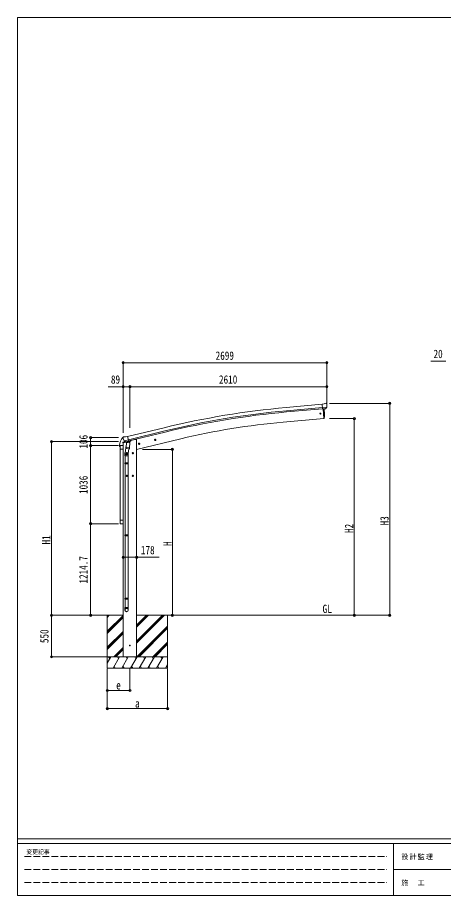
# Model space of a CAD drawing. Units: millimetres at full size. Extents: x -8385 to 8479, y -5853 to 5787.
# Drawn here: x -8385 to -2743, y -5853 to 5787 of the extents above; entities that cross this region are included whole.
import ezdxf
from ezdxf.enums import TextEntityAlignment as Align

# ---------------------------------------------------------------- set-up
doc = ezdxf.new("R2010")
doc.units = ezdxf.units.MM
doc.header["$LTSCALE"] = 30
doc.header["$PDMODE"] = 32
doc.header["$PDSIZE"] = 30
doc.linetypes.add('DASHED3', pattern=[4, 3, -1])
for name, color, linetype, lineweight in [('0-0_0', 7, 'Continuous', 9), ('0-1_本体', 4, 'Continuous', 9), ('0-2_部品', 7, 'Continuous', 9), ('0-A_寸法', 6, 'Continuous', 9), ('1-1_GLASS', 4, 'Continuous', 9), ('1-2_GLASS_SEAL', 7, 'Continuous', 9), ('1-A', 6, 'Continuous', 9), ('F-0_240', 7, 'Continuous', 9)]:
    doc.layers.add(name, color=color, linetype=linetype, lineweight=lineweight)
doc.styles.add('ＭＳ ゴシック', font='')
doc.styles.get('ＭＳ ゴシック').set_extended_font_data('MS Gothic')

msp = doc.modelspace()

# ---------------------------------------------------------------- linework, layer by layer
at = {"layer": '0-0_0'}
for p, q in [((-7583.27, -2138.55), (-6986.39, -2138.55)), ((-7197.39, -2165.88), (-7170, -2138.5)), ((-7197.39, -2151.74), (-7184.15, -2138.5)), ((-7197.39, -2138.55), (-7197.39, -2838.5)), ((-7197.39, -2349.72), (-6986.39, -2138.73)), ((-7197.39, -2363.87), (-6986.39, -2152.87)), ((-7197.39, -2378.01), (-6986.39, -2167.01)), ((-6808.39, -2509.51), (-6437.37, -2138.5)), ((-6808.39, -2481.22), (-6465.66, -2138.5)), ((-6808.39, -2495.36), (-6451.51, -2138.5)), ((-6808.39, -2297.38), (-6649.5, -2138.5)), ((-6808.39, -2283.23), (-6663.65, -2138.5)), ((-6808.39, -2269.09), (-6677.79, -2138.5)), ((-6808.39, -2138.55), (-4221.94, -2138.55)), ((-6397.39, -2138.5), (-6397.39, -2838.5)), ((-6803.53, -2688.5), (-6397.39, -2282.36)), ((-6789.39, -2688.5), (-6397.39, -2296.5)), ((-6775.24, -2688.5), (-6397.39, -2310.64)), ((-7197.39, -2561.86), (-6986.39, -2350.86)), ((-7197.39, -2576), (-6986.39, -2365)), ((-7197.39, -2590.14), (-6986.39, -2379.14)), ((-6591.4, -2688.5), (-6397.39, -2494.49)), ((-6577.25, -2688.5), (-6397.39, -2508.63)), ((-6563.11, -2688.5), (-6397.39, -2522.77)), ((-7111.9, -2688.5), (-6986.39, -2562.99)), ((-7097.75, -2688.5), (-6986.39, -2577.13)), ((-7083.61, -2688.5), (-6986.39, -2591.27)), ((-7197.39, -2772.33), (-7148.99, -2688.49)), ((-6397.39, -2688.5), (-7197.39, -2688.5)), ((-7163.99, -2714.48), (-7178.99, -2688.5)), ((-7120.12, -2838.5), (-7033.52, -2688.5)), ((-7048.52, -2714.48), (-7063.52, -2688.5)), ((-7004.65, -2838.5), (-6918.05, -2688.5)), ((-6808.39, -2688.5), (-6986.39, -2688.5)), ((-6933.05, -2714.48), (-6948.05, -2688.5)), ((-6889.18, -2838.5), (-6802.58, -2688.5)), ((-6817.58, -2714.48), (-6832.58, -2688.49)), ((-6773.71, -2838.5), (-6687.11, -2688.5)), ((-6702.11, -2714.48), (-6717.11, -2688.5)), ((-6658.24, -2838.5), (-6571.64, -2688.5)), ((-6601.64, -2688.5), (-6586.64, -2714.48)), ((-6542.77, -2838.5), (-6456.17, -2688.5)), ((-6471.17, -2714.48), (-6486.17, -2688.5)), ((-6427.3, -2838.5), (-6397.39, -2786.69)), ((-7197.39, -2838.5), (-6397.39, -2838.5)), ((-7105.12, -2812.52), (-7090.12, -2838.5)), ((-6989.65, -2812.52), (-6974.65, -2838.5)), ((-6874.18, -2812.52), (-6859.18, -2838.5)), ((-6758.71, -2812.52), (-6743.71, -2838.5)), ((-6643.24, -2812.52), (-6628.24, -2838.5)), ((-6527.77, -2812.52), (-6512.77, -2838.5)), ((-6412.3, -2812.52), (-6397.39, -2838.35))]:
    msp.add_line(p, q, dxfattribs=at)
msp.add_circle((-6897.39, -2538.5), 5, dxfattribs=at)
at = {"layer": '0-1_本体'}
for p, q in [((-4350.08, 660.47), (-4827.59, 617.26)), ((-4346.32, 617.47), (-4823.7, 574.28)), ((-4344.85, 600.7), (-4822.18, 557.51)), ((-4337.61, 598.31), (-4326.36, 469.71)), ((-4326.36, 469.71), (-4864.31, 422.64)), ((-6926.92, 231.65), (-6444.04, 349.13)), ((-6916.84, 189.68), (-6433.83, 307.15)), ((-6912.91, 173.31), (-6429.85, 290.79)), ((-6986.39, -2688.5), (-6986.39, 148.06)), ((-6884.4, 179.02), (-6832.39, 191.5)), ((-6808.39, 191.5), (-6832.39, 191.5)), ((-6808.39, 191.5), (-6808.39, -2688.5)), ((-6220.31, 202.69), (-6808.36, 61.51))]:
    msp.add_line(p, q, dxfattribs=at)
at = {"layer": '0-1_本体', "color": 6}
msp.add_line((-6808.39, -1368.1), (-6986.39, -1368.1), dxfattribs=at)
at = {"layer": '0-1_本体'}
for centre, radius, start, end in [((-3831.46, -10392.74), 11054.98, 95.16866, 103.66973), ((-3831.46, -10392.74), 11011.82, 95.16974, 103.66973), ((-3831.46, -10392.74), 10994.98, 95.16974, 103.66973), ((-4065.29, -8793.01), 9250.23, 94.95525, 103.47191)]:
    msp.add_arc(centre, radius, start, end, dxfattribs=at)
at = {"layer": '0-2_部品'}
for p, q in [((-4323.68, 664.68), (-4350.24, 662.36)), ((-4344.59, 597.7), (-4350.24, 662.36)), ((-4287.38, 622.39), (-4346.3, 617.24)), ((-4334.62, 598.57), (-4344.59, 597.7)), ((-4326.56, 471.98), (-4337.61, 598.31)), ((-4323.68, 664.68), (-4311.96, 671.45)), ((-4297.05, 673.04), (-4310.72, 671.84)), ((-4301.02, 601.51), (-4308.72, 600.84)), ((-4298.63, 602.91), (-4287.7, 621.85)), ((-4287.92, 667.28), (-4293.4, 671.88)), ((-4286.86, 665.24), (-4286.74, 663.9)), ((-4326.32, 469.21), (-4326.56, 471.98)), ((-4323.71, 469.6), (-4326.32, 469.21)), ((-6953.32, 227.39), (-6927.39, 233.61)), ((-6988.95, 147.45), (-6945.93, 157.77)), ((-6988.95, 154.34), (-6988.95, 147.45)), ((-6988.37, 216.07), (-6988.1, 214.92)), ((-6984.16, 224.65), (-6988.01, 218.35)), ((-6960.49, 163.53), (-6986.65, 157.25)), ((-6981.06, 226.9), (-6967.88, 230.06)), ((-6974.32, 175.77), (-6916.81, 189.57)), ((-6957.47, 160.86), (-6973.85, 175.35)), ((-6953.32, 227.39), (-6966.58, 230.09)), ((-6954.76, 160.29), (-6947.24, 162.09)), ((-6953.92, 160.4), (-6952.39, 160.76)), ((-6952.39, 160.76), (-6915.69, 169.57)), ((-6950.56, 160.53), (-6950.61, 159.79)), ((-6949.85, 158.75), (-6924.04, 152.32)), ((-6942.93, 153.41), (-6947.61, 86.57)), ((-6897.25, 150.21), (-6942.93, 153.41)), ((-6941.16, 156.59), (-6941.39, 153.3)), ((-6921.64, 167.75), (-6922.66, 153.14)), ((-6915.69, 169.57), (-6914.16, 169.94)), ((-6912.61, 172.05), (-6911.66, 171.98)), ((-6911.66, 171.98), (-6898.35, 156.66)), ((-6907.36, 167.03), (-6888.23, 171.63)), ((-6901.92, 83.37), (-6897.25, 150.21)), ((-6898.35, 156.66), (-6898.79, 150.32)), ((-6884.4, 180.24), (-6884.4, 176.49)), ((-6784.81, 133.91), (-6765.37, 138.58)), ((-6780.26, 141.69), (-6782.39, 134.49)), ((-6772.96, 143.44), (-6780.26, 141.69)), ((-6772.76, 126.52), (-6777.42, 145.97)), ((-6767.79, 137.99), (-6772.96, 143.44)), ((-6769.92, 130.8), (-6767.79, 137.99)), ((-6570.88, 185.27), (-6551.43, 189.94)), ((-6566.32, 193.05), (-6568.45, 185.85)), ((-6559.02, 194.8), (-6566.32, 193.05)), ((-6558.82, 177.88), (-6563.49, 197.33)), ((-6553.86, 189.35), (-6559.02, 194.8)), ((-6555.99, 182.16), (-6553.86, 189.35)), ((-6963.94, -22), (-6963.94, 12.36)), ((-6945.88, 111.34), (-6961.79, 15.17)), ((-6948.47, 74.1), (-6947.59, 86.57)), ((-6948.07, 72.75), (-6948.07, 72.75)), ((-6901.92, 83.37), (-6947.61, 86.57)), ((-6927.39, 11.26), (-6947.39, 11.26)), ((-6946.62, 71.97), (-6904.93, 69.05)), ((-6937.39, 18.77), (-6943.89, 15.02)), ((-6943.89, 15.02), (-6943.89, 7.51)), ((-6943.89, 7.51), (-6937.39, 3.76)), ((-6937.39, 1.26), (-6937.39, 21.26)), ((-6930.89, 15.02), (-6937.39, 18.77)), ((-6910.35, 69.43), (-6921.09, 5.84)), ((-6917.94, 12.66), (-6917.94, -22)), ((-6901.93, 83.38), (-6902.82, 70.68)), ((-6847.39, 11.26), (-6867.39, 11.26)), ((-6857.39, 18.77), (-6863.89, 15.02)), ((-6863.89, 15.02), (-6863.89, 7.51)), ((-6863.89, 7.51), (-6857.39, 3.76)), ((-6857.39, 1.26), (-6857.39, 21.26)), ((-6850.89, 15.02), (-6857.39, 18.77)), ((-6917.94, -22), (-6963.94, -22)), ((-6963.94, -118), (-6962.94, -116)), ((-6918.94, -116), (-6962.94, -116)), ((-6961.94, -22), (-6961.94, -116)), ((-6919.94, -22), (-6919.94, -116)), ((-6917.94, -118), (-6918.94, -116)), ((-6917.94, -118), (-6963.94, -118)), ((-6917.94, -126), (-6963.94, -126)), ((-6918.94, -128), (-6962.94, -128)), ((-6961.94, -128), (-6961.94, -1072.18)), ((-6919.94, -128), (-6919.94, -1072.18)), ((-6917.94, -126), (-6918.94, -128)), ((-6917.94, -118), (-6917.94, -126)), ((-6927.39, -288.74), (-6947.39, -288.74)), ((-6937.39, -281.23), (-6943.89, -284.98)), ((-6943.89, -284.98), (-6943.89, -292.49)), ((-6943.89, -292.49), (-6937.39, -296.24)), ((-6937.39, -298.74), (-6937.39, -278.74)), ((-6930.89, -284.98), (-6937.39, -281.23)), ((-6847.39, -288.74), (-6867.39, -288.74)), ((-6857.39, -281.23), (-6863.89, -284.98)), ((-6863.89, -284.98), (-6863.89, -292.49)), ((-6863.89, -292.49), (-6857.39, -296.24)), ((-6857.39, -298.74), (-6857.39, -278.74)), ((-6850.89, -284.98), (-6857.39, -281.23)), ((-6963.94, -1074.18), (-6962.94, -1072.18)), ((-6917.94, -1074.18), (-6963.94, -1074.18)), ((-6917.94, -1082.18), (-6963.94, -1082.18)), ((-6918.94, -1072.18), (-6962.94, -1072.18)), ((-6918.94, -1084.18), (-6962.94, -1084.18)), ((-6961.94, -1084.18), (-6961.94, -1912.37)), ((-6919.94, -1084.18), (-6919.94, -1912.37)), ((-6917.94, -1074.18), (-6918.94, -1072.18)), ((-6917.94, -1082.18), (-6918.94, -1084.18)), ((-6917.94, -1074.18), (-6917.94, -1082.18)), ((-6963.94, -1914.37), (-6962.94, -1912.37)), ((-6963.94, -1914.37), (-6962.94, -1912.37)), ((-6917.94, -1914.37), (-6963.94, -1914.37)), ((-6917.94, -1922.37), (-6963.94, -1922.37)), ((-6918.94, -1912.37), (-6962.94, -1912.37)), ((-6918.94, -1924.37), (-6962.94, -1924.37)), ((-6961.94, -1924.37), (-6961.94, -2034.37)), ((-6919.94, -1924.37), (-6919.94, -2034.37)), ((-6917.94, -1914.37), (-6918.94, -1912.37)), ((-6917.94, -1914.37), (-6918.94, -1912.37)), ((-6917.94, -1922.37), (-6918.94, -1924.37)), ((-6917.94, -1922.37), (-6918.94, -1924.37)), ((-6917.94, -1914.37), (-6917.94, -1922.37)), ((-6917.94, -1914.37), (-6917.94, -1922.37)), ((-6963.94, -2068.51), (-6963.94, -2034.37)), ((-6917.94, -2034.37), (-6963.94, -2034.37)), ((-6917.94, -2068.51), (-6917.94, -2034.37))]:
    msp.add_line(p, q, dxfattribs=at)
for points in [[(-4334.62, 598.57), (-4334.35, 598.5), (-4308.98, 600.72), (-4308.72, 600.84)], [(-4321.16, 472.43), (-4320.33, 498.06), (-4320.13, 524.56), (-4320.6, 551.04), (-4321.74, 577.52), (-4323.24, 599.47)], [(-4287.31, 623.03), (-4287.59, 622.04), (-4287.7, 621.85)], [(-6921.96, 168.16), (-6912.23, 170.5), (-6927.39, 233.61)], [(-6974.59, 176.34), (-6974.01, 175.5), (-6973.85, 175.35)], [(-6921.96, 168.16), (-6922.19, 168.01), (-6946.96, 162.07), (-6947.24, 162.09)], [(-6782.39, 134.49), (-6777.22, 129.05), (-6769.92, 130.8)], [(-6568.45, 185.85), (-6563.29, 180.41), (-6555.99, 182.16)], [(-6937.39, 3.76), (-6930.89, 7.51), (-6930.89, 15.02)], [(-6857.39, 3.76), (-6850.89, 7.51), (-6850.89, 15.02)], [(-6963.94, -118), (-6963.94, -126), (-6962.94, -128)], [(-6937.39, -296.24), (-6930.89, -292.49), (-6930.89, -284.98)], [(-6857.39, -296.24), (-6850.89, -292.49), (-6850.89, -284.98)], [(-6963.94, -1074.18), (-6963.94, -1082.18), (-6962.94, -1084.18)], [(-6963.94, -1914.37), (-6963.94, -1922.37), (-6962.94, -1924.37)], [(-6963.94, -1914.37), (-6963.94, -1922.37), (-6962.94, -1924.37)]]:
    msp.add_lwpolyline(points, dxfattribs=at)
for centre, radius in [((-4372.39, 536.85), 6.5), ((-6775.09, 136.24), 8.5), ((-6775.09, 136.24), 7.7), ((-6775.09, 136.24), 6.5), ((-6561.16, 187.6), 8.5), ((-6561.16, 187.6), 7.7), ((-6561.16, 187.6), 6.5), ((-6937.39, 11.26), 8.5), ((-6937.39, 11.26), 7.7), ((-6937.39, 11.26), 6.5), ((-6857.39, 11.26), 8.5), ((-6857.39, 11.26), 7.7), ((-6857.39, 11.26), 6.5), ((-6937.39, -288.74), 8.5), ((-6937.39, -288.74), 7.7), ((-6937.39, -288.74), 6.5), ((-6857.39, -288.74), 8.5), ((-6857.39, -288.74), 7.7), ((-6857.39, -288.74), 6.5)]:
    msp.add_circle(centre, radius, dxfattribs=at)
at = {"layer": '0-2_部品', "color": 4}
msp.add_circle((-6897.39, -2538.5), 4.5, dxfattribs=at)
at = {"layer": '0-2_部品'}
for centre, radius, start, end in [((-4310.46, 668.85), 3, 95, 120), ((-4296.62, 668.05), 5, 50.00648, 94.99352), ((-4488.37, 646.26), 202.4, 353.4085, 5), ((-4324.15, 472.57), 3, 278.50322, 357.46219), ((-6985.95, 154.34), 3, 103.5, 180), ((-6791.29, 262.17), 202.4, 193.5, 205.09125), ((-6979.89, 222.04), 5, 103.5, 148.5), ((-6967.18, 227.15), 3, 78.5, 103.5), ((-6954.04, 160.88), 0.5, 248.23754, 283.5), ((-6951.05, 160.57), 0.5, 356, 103.5), ((-6949.61, 159.72), 1, 176, 256), ((-6923.68, 153.29), 1.03, 250.03897, 351.96569), ((-6921.04, 167.67), 0.604, 100.59842, 172.20595), ((-6914.28, 170.43), 0.5, 283.5, 318.76246), ((-6889.4, 176.49), 5, 283.5, 0), ((-6933.94, 12.36), 30, 177.45142, 180), ((-6946.53, 73.93), 1.95, 175.04017, 217.47766), ((-6946.48, 73.96), 2, 217.40962, 266), ((-6904.79, 71.04), 2, 266, 349.46843)]:
    msp.add_arc(centre, radius, start, end, dxfattribs=at)
for centre, major_axis, ratio, start_param, end_param in [((-4301.29, 604.5), (1.62, -2.54), 0.997631, 5.80419048, 5.89294842), ((-4301.36, 604.61), (-3.5, 2.17), 0.650902, 2.11455212, 2.18736272), ((-4301.23, 604.42), (1.62, -2.54), 0.997631, 5.96575902, 6.76218013), ((-4282.53, 669.29), (-15.35, 3.44), 0.101033, 5.97514262, 5.97537366), ((-4289.85, 664.99), (2.71, -1.31), 0.997474, 0.53665673, 1.32256522), ((-6985.45, 216.79), (-1.57, -2.57), 0.99628, 4.71238898, 5.49965061), ((-6955.48, 163.11), (-0.73, -2.92), 0.997631, 5.80419048, 6.60061159), ((-6955.42, 163.34), (2.63, 3.16), 0.650902, 4.09582259, 4.16863319), ((-6955.46, 163.21), (-0.73, -2.92), 0.997631, 0.39023689, 0.47899483), ((-6940.94, 12.66), (23, 0), 0.996195, 2.55602575, 6.56630284), ((-6940.94, 12.66), (21, 0), 0.996195, 2.93491471, 5.95123941), ((-6940.94, -2066.77), (-23, 0), 0.996195, 3.14159265, 6.28318531), ((-6940.94, -2068.51), (-23, 0), 0.996195, 3.14159265, 6.28318531), ((-6940.94, -2068.51), (0, -23.43), 0.981806, 4.71238898, 7.85398163)]:
    msp.add_ellipse(centre, major_axis=major_axis, ratio=ratio, start_param=start_param, end_param=end_param, dxfattribs=at)
msp.add_ellipse((-6940.94, -2068.51), major_axis=(21, 0), ratio=0.996195, dxfattribs=at)
at = {"layer": '0-A_寸法'}
for p, q in [((-6986.39, 1209.86), (-4287.39, 1209.86)), ((-6986.39, 1209.86), (-6986.39, 893.24)), ((-4287.39, 1209.86), (-4287.39, 893.24)), ((-2711.5, 1232.76), (-2911.5, 1232.76)), ((-6986.39, 893.24), (-7186.39, 893.24)), ((-6986.39, 893.24), (-6986.39, 281.02)), ((-6986.39, 893.24), (-6897.39, 893.24)), ((-6897.39, 893.24), (-4287.39, 893.24)), ((-6897.39, 893.24), (-6897.39, 345.39)), ((-4287.39, 893.24), (-4287.39, 664.24)), ((-3454.48, 671), (-4252.32, 671)), ((-3454.48, -2138.5), (-3454.48, 671)), ((-3923.5, 469.7), (-4252.32, 469.7)), ((-3923.5, 469.7), (-3923.5, -2138.5)), ((-7935.96, 164.5), (-7049.69, 164.5)), ((-7935.96, -2138.5), (-7935.96, 164.5)), ((-6334.59, 61.5), (-6731.7, 61.5)), ((-6334.59, -2138.5), (-6334.59, 61.5)), ((-6808.39, -1368.1), (-6508.39, -1368.1)), ((-7935.96, -2138.5), (-7207.85, -2138.5)), ((-7935.96, -2688.5), (-7935.96, -2138.5)), ((-3923.5, -2138.5), (-4252.32, -2138.5)), ((-3454.48, -2138.5), (-3923.5, -2138.5)), ((-7935.96, -2688.5), (-7207.85, -2688.5)), ((-7197.64, -3374.86), (-7197.64, -2845.92)), ((-7197.64, -3134.88), (-7197.64, -2845.92)), ((-6897.39, -3134.88), (-6897.39, -2845.92)), ((-6397.64, -3374.86), (-6397.64, -2845.92)), ((-6897.39, -3134.88), (-7197.64, -3134.88)), ((-7197.64, -3374.86), (-6397.64, -3374.86))]:
    msp.add_line(p, q, dxfattribs=at)
for p in [(-6986.39, 1209.86), (-4287.39, 1209.86), (-6986.39, 893.24), (-6897.39, 893.24), (-4287.39, 893.24), (-3454.48, 671), (-3923.5, 469.7), (-7935.96, 164.5), (-6334.59, 61.5), (-6986.39, -1368.1), (-6808.39, -1368.1), (-7935.96, -2138.5), (-6334.59, -2138.5), (-3923.5, -2138.5), (-3454.48, -2138.5), (-7935.96, -2688.5), (-7197.64, -3134.88), (-6897.39, -3134.88), (-7197.64, -3374.86), (-6397.64, -3374.86)]:
    msp.add_point(p, dxfattribs=at)
at = {"layer": '1-1_GLASS'}
for p, q in [((-7024.39, 63.72), (-7024.39, -575.28)), ((-6986.39, 63.72), (-6986.39, -575.28)), ((-7024.39, -36.28), (-7024.39, -875.28)), ((-6986.39, -875.28), (-6986.39, -36.28))]:
    msp.add_line(p, q, dxfattribs=at)
at = {"layer": '1-2_GLASS_SEAL'}
for p, q in [((-7032.89, 112.21), (-7032.89, 100.45)), ((-7032.39, 99.95), (-7026.13, 99.95)), ((-7025.63, 107.22), (-7025.63, 100.45)), ((-7025.39, 63.72), (-7025.39, 107.42)), ((-6985.39, 63.72), (-7025.39, 63.72)), ((-7019.89, 112.92), (-6990.89, 112.92)), ((-7019.63, 113.22), (-6986.39, 113.22)), ((-6985.39, 107.42), (-6985.39, 63.72)), ((-7025.39, -875.28), (-7025.39, -918.98)), ((-6985.39, -875.28), (-7025.39, -875.28)), ((-7019.89, -924.48), (-6990.89, -924.48)), ((-6985.39, -918.98), (-6985.39, -875.28))]:
    msp.add_line(p, q, dxfattribs=at)
for centre, radius, start, end in [((-6880.63, 112.21), 152.26, 135.14293, 180), ((-6984.14, 214.23), 6.95, 110.13068, 129.45641), ((-7032.39, 100.45), 0.5, 180, 270), ((-7026.13, 100.45), 0.5, 270, 0), ((-7019.63, 107.22), 6, 90, 180), ((-7019.89, 107.42), 5.5, 90, 180), ((-6990.89, 107.42), 5.5, 0, 90), ((-7019.89, -918.98), 5.5, 180, 270), ((-6990.89, -918.98), 5.5, 270, 0)]:
    msp.add_arc(centre, radius, start, end, dxfattribs=at)
at = {"layer": '1-A'}
for p, q in [((-7417.86, 218.12), (-7049.69, 218.12)), ((-7417.86, 218.12), (-7417.86, 112.12)), ((-7417.86, 112.12), (-7049.69, 112.12)), ((-7417.86, 112.12), (-7417.86, -923.88)), ((-7417.86, -923.88), (-7049.69, -923.88)), ((-7417.86, -2138.55), (-7417.86, -923.88)), ((-7417.86, -2138.55), (-7049.69, -2138.55))]:
    msp.add_line(p, q, dxfattribs=at)
for p in [(-7417.86, 218.12), (-7417.86, 112.12), (-7417.86, -923.88), (-7417.86, -2138.55)]:
    msp.add_point(p, dxfattribs=at)
at = {"layer": 'F-0_240', "color": 5}
for p, q in [((-8385.45, 5787.34), (-8385.45, -5852.66)), ((-8385.45, 5787.34), (8054.55, 5787.34)), ((-8385.45, -5102.66), (8054.55, -5102.66)), ((-8385.45, -5162.66), (5387.79, -5162.66)), ((-3402.21, -5162.66), (-3402.21, -5852.66)), ((-3402.21, -5507.66), (2747.79, -5507.66)), ((-8385.45, -5852.66), (8054.55, -5852.66))]:
    msp.add_line(p, q, dxfattribs=at)
at = {"layer": 'F-0_240', "color": 4, "linetype": 'DASHED3'}
for p, q in [((-8295.46, -5335.16), (-3492.21, -5335.16)), ((-8295.46, -5507.66), (-3492.21, -5507.66)), ((-8295.46, -5680.16), (-3492.21, -5680.16))]:
    msp.add_line(p, q, dxfattribs=at)

# ---------------------------------------------------------------- texts
at = {"layer": '0-0_0', "style": 'ＭＳ ゴシック', "width": 0.85}
msp.add_text('GL', height=110, dxfattribs=at).set_placement((-4345.08, -2140.93), align=Align.BOTTOM_LEFT)
at = {"layer": '0-A_寸法', "color": 7, "style": 'ＭＳ ゴシック', "width": 0.8}
for s, p in [('2699', (-5760.89, 1215.86)), ('20', (-2873.5, 1238.76)), ('89', (-7148.39, 899.24)), ('2610', (-5716.39, 899.24)), ('178', (-6751.39, -1362.1)), ('e', (-7078.64, -3154.88)), ('a', (-6828.64, -3394.86))]:
    msp.add_text(s, height=111.4, dxfattribs=at).set_placement(p, align=Align.BOTTOM_LEFT)
for s, p in [('H2', (-3904.5, -1046.4)), ('H3', (-3435.48, -945.75)), ('H1', (-7916.96, -1199)), ('H', (-6309.59, -1219.5)), ('550', (-7941.96, -2506.5))]:
    msp.add_text(s, height=111.4, rotation=90, dxfattribs=at).set_placement(p, align=Align.BOTTOM_LEFT)
at = {"layer": '1-A', "color": 7, "style": 'ＭＳ ゴシック', "width": 0.8}
for s, p in [('106', (-7423.86, 72.12)), ('1036', (-7423.86, -529.88)), ('1214.7', (-7423.86, -1717.21))]:
    msp.add_text(s, height=111.4, rotation=90, dxfattribs=at).set_placement(p, align=Align.BOTTOM_LEFT)
at = {"layer": 'F-0_240', "style": 'ＭＳ ゴシック'}
msp.add_text('変更記事', height=54.99, dxfattribs=at).set_placement((-8268.23, -5320.16), align=Align.BOTTOM_LEFT)
at = {"layer": 'F-0_240', "char_height": 65.98, "attachment_point": 7, "style": 'ＭＳ ゴシック'}
for s, insert in [('\\T1.17;設計監理', (-3300.89, -5380.16)), ('\\T1.17;施\u3000工', (-3300.89, -5725.16))]:
    msp.add_mtext(s, dxfattribs=dict(at, insert=insert))

doc.saveas('drawing.dxf')
